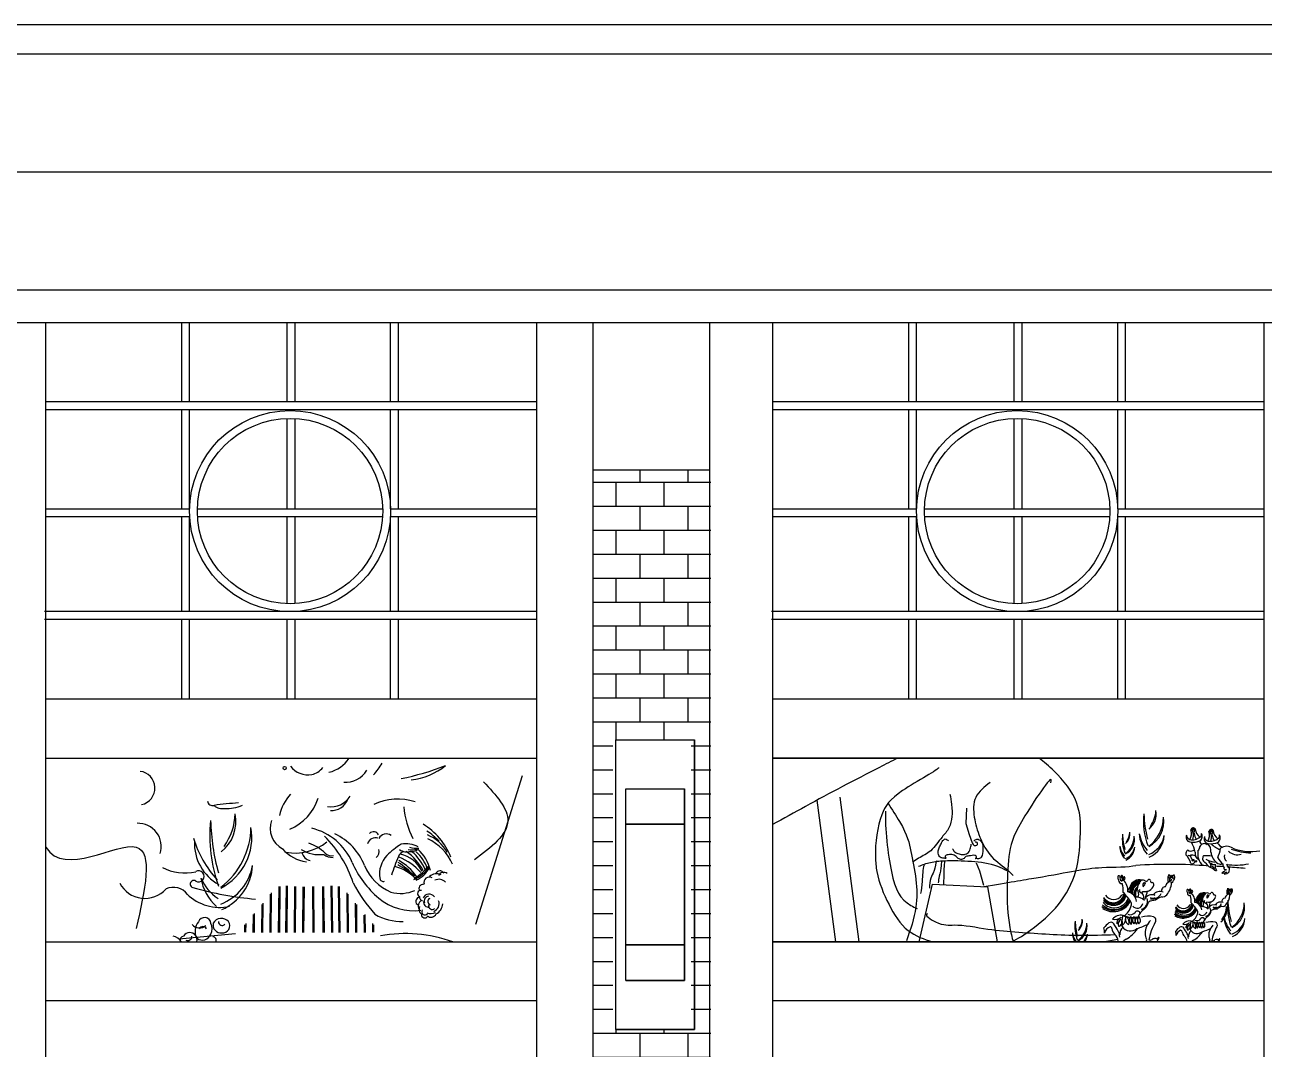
# Model space of a CAD drawing. Extents: x 3796 to 53512, y 4092 to 20812.
# Drawn here: x 16507 to 22814, y 14000 to 19214 of the extents above; entities that cross this region are included whole.
import ezdxf

# ---------------------------------------------------------------- set-up
doc = ezdxf.new("R2010")
doc.units = 0
doc.layers.get('0').update_dxf_attribs({"linetype": 'CONTINUOUS'})
for name, color, linetype in [('C1', 6, 'CONTINUOUS'), ('LAYER1', 3, 'CONTINUOUS'), ('S1', 140, 'CONTINUOUS'), ('S2', 3, 'CONTINUOUS'), ('WALL', 7, 'CONTINUOUS')]:
    doc.layers.add(name, color=color, linetype=linetype)

msp = doc.modelspace()

# ---------------------------------------------------------------- hatches: boundary and pattern name
h = msp.add_hatch()
h.set_pattern_fill('AR-B816', color=256, scale=0.6, style=0)
h.set_pattern_definition([(0, (24027.87, 5912.28), (0, 121.92), []), (90, (24027.87, 5912.28), (-121.92, 121.92), [121.92, -121.92])])
h.paths.add_polyline_path([(19998.6, 16946), (19398.6, 16946), (19398.6, 9861.9), (19998.6, 9861.9)])
h.paths.add_polyline_path([(19898.6, 15574.8), (19898.6, 14100.2), (19498.6, 14100.2), (19498.6, 15574.8)], flags=16)
h.paths.add_polyline_path([(19848.6, 15324.8), (19848.6, 14350.2), (19548.6, 14350.2), (19548.6, 15324.8)], flags=0)
h.paths.add_polyline_path([(19848.6, 15144.8), (19848.6, 15324.8), (19548.6, 15324.8), (19548.6, 15144.8)], flags=0)
h.paths.add_polyline_path([(19548.6, 14530.2), (19848.6, 14530.2), (19848.6, 15144.8), (19548.6, 15144.8)], flags=0)
h.paths.add_polyline_path([(19848.6, 14350.2), (19848.6, 14530.2), (19548.6, 14530.2), (19548.6, 14350.2)], flags=0)

# ---------------------------------------------------------------- linework, layer by layer
msp.add_line((19992.3, 16946), (19398.6, 16946))
at = {"layer": 'C1', "color": 0}
for p, q in [((20633.4, 14545.7), (20538.9, 15267.7)), ((20753.5, 14545.7), (20656.9, 15283.1)), ((21299.1, 15226.1), (21296.1, 15148)), ((21296.1, 15148), (21312.2, 15091.8)), ((21312.2, 15091.8), (21328.2, 15050.7)), ((21328.2, 15050.7), (21333.3, 15041.5)), ((21333.3, 15041.5), (21338.7, 15036.8)), ((21338.7, 15036.8), (21346.6, 15036.8)), ((21349, 14949.1), (21364.5, 14907)), ((21364.5, 14907), (21385.5, 14835.4)), ((21057.3, 14545.7), (21125.2, 14838.9)), ((21125.2, 14838.9), (21406.2, 14825.8)), ((21406.2, 14825.8), (21455.7, 14545.7))]:
    msp.add_line(p, q, dxfattribs=at)
for centre, radius, start, end in [((21346.6, 15045.4), 8.61, 270, 113.63059), ((22324.9, 12488.3), 2452.3, 85.21203, 93.8514), ((22379, 11142.3), 3792.8, 86.54763, 87.19851), ((22379, 11142.3), 3792.8, 84.88532, 86.18451), ((18347.9, 4973.4), 9643.9, 94.57316, 96.28689), ((18444.3, 13884.5), 703.6, 69.9983, 100.48281), ((21036.1, 20167.6), 5702.9, 279.66276, 280.43445)]:
    msp.add_arc(centre, radius, start, end, dxfattribs=at)
for points, knots in [([(20949.2, 15481), (20917.8, 15465.8), (20761, 15384.6), (20547.5, 15275.2), (20368.7, 15172.7), (20311.8, 15144.1)], [2512.307209, 2512.307209, 2512.307209, 2512.307209, 2588.682626, 2898.53309, 3038.014181, 3038.014181, 3038.014181, 3038.014181]), ([(21528.2, 14545.7), (21562.6, 14562.3), (21648.1, 14620.1), (21776.1, 14727.7), (21861.3, 14889.6), (21880, 15067.6), (21884.4, 15259.4), (21771.4, 15394.8), (21693.8, 15461.5), (21667.2, 15481)], [1127.592375, 1127.592375, 1127.592375, 1127.592375, 1211.432196, 1350.612165, 1491.283229, 1596.307054, 1743.540752, 1891.607404, 1963.379247, 1963.379247, 1963.379247, 1963.379247]), ([(21155.8, 15432.9), (21163, 15425.2), (20932.2, 15306.4), (20854.4, 15193.4), (20829.2, 15024.2), (20844.1, 14868.8), (20898.1, 14739.1), (20985.5, 14595.4), (21082.9, 14558.8), (21128.3, 14545.7)], [21.730465, 21.730465, 21.730465, 21.730465, 147.3147, 265.830981, 424.859397, 479.113859, 609.25972, 729.755107, 830.60409, 830.60409, 830.60409, 830.60409]), ([(21727.7, 15354.6), (21748.6, 15422.3), (21560.8, 15142.3), (21512.6, 15023.4), (21503.8, 14810.7), (21507.4, 14660.9), (21530.4, 14570), (21537.1, 14545.7)], [0, 0, 0, 0, 432.766175, 845.388153, 1204.043919, 1624.11771, 1777.412608, 1777.412608, 1777.412608, 1777.412608]), ([(21214.3, 15296.9), (21218.2, 15282.1), (21226.2, 15225.1), (21227.3, 15188.5), (21214.5, 15122.5), (21165.8, 15072.9), (21126.5, 15007.9), (21065, 14978.5), (21034.5, 14958.9), (21024.4, 14952.3)], [28.451765, 28.451765, 28.451765, 28.451765, 52.925394, 99.271503, 142.859878, 184.990432, 250.804133, 303.820063, 330.328045, 330.328045, 330.328045, 330.328045]), ([(20886.4, 15211.6), (20883.7, 15126.4), (20913, 14855.5), (20964.8, 14754.4), (21036.7, 14720.7), (21047.5, 14715.6)], [148.486163, 148.486163, 148.486163, 148.486163, 391.897811, 644.865002, 689.456883, 689.456883, 689.456883, 689.456883]), ([(20899.9, 15251.2), (20918.9, 15223), (20997.5, 15099.3), (21012.7, 15022.5), (21046.1, 14863), (21049, 14709.5), (21013.2, 14607.9), (20993.1, 14551)], [116.252863, 116.252863, 116.252863, 116.252863, 200.459365, 407.394207, 591.360831, 770.098169, 997.20036, 997.20036, 997.20036, 997.20036]), ([(21146.7, 14958.8), (21142.7, 14948.2), (21134.3, 14896.6), (21112.5, 14871.4), (21111, 14837.5), (21110.1, 14818.6)], [14.618399, 14.618399, 14.618399, 14.618399, 40.508186, 70.76424, 108.990734, 108.990734, 108.990734, 108.990734]), ([(21172.7, 14959.7), (21170.6, 14949.5), (21169.6, 14903.3), (21158.5, 14880.9), (21155.9, 14854.4), (21155.1, 14846.6)], [17.420632, 17.420632, 17.420632, 17.420632, 36.590324, 76.350256, 92.85918, 92.85918, 92.85918, 92.85918]), ([(21188.7, 14958.7), (21183, 14938.8), (21184.6, 14880.8), (21181.6, 14852.6), (21181.7, 14839.2), (21181.8, 14835.4)], [24.821912, 24.821912, 24.821912, 24.821912, 69.533828, 90.035898, 98.226469, 98.226469, 98.226469, 98.226469]), ([(21083.1, 14937.2), (21075.3, 14917.1), (21075.3, 14846.8), (21068.5, 14810.2), (21065.1, 14791.9)], [28.025462, 28.025462, 28.025462, 28.025462, 74.804165, 121.284774, 121.284774, 121.284774, 121.284774]), ([(21386.8, 14827.4), (21511.2, 14849.1), (21812.9, 14896.6), (21928.4, 14930.1), (22126, 14926.1), (22160.1, 14935.1)], [80.83277, 80.83277, 80.83277, 80.83277, 168.281191, 415.203748, 571.496382, 571.496382, 571.496382, 571.496382]), ([(21099.7, 14689.5), (21081.2, 14682.8), (21169.6, 14624.5), (21251.3, 14639.9), (21405.6, 14608), (21615, 14591.4), (21832.6, 14576.6), (21995.7, 14581.2), (22054.2, 14583.3)], [0, 0, 0, 0, 75.180987, 196.507704, 417.522603, 617.981166, 1017.410255, 1240.909246, 1240.909246, 1240.909246, 1240.909246])]:
    msp.add_open_spline(points, degree=3, knots=knots, dxfattribs=at)
for points, start_tangent in [([(21419.4, 15356.5), (21346.2, 15281.4), (21338.5, 15181.4), (21367.4, 15079.4), (21427.1, 14979.3), (21513.8, 14906.1), (21536.9, 14883)], (-0.384985, 0.922923)), ([(21336, 15058.4), (21352.4, 15068.4), (21372.5, 15059), (21382.6, 15018.2), (21373.8, 14976.7), (21359.3, 14969.2), (21342.3, 14971.1), (21347.3, 14971.7), (21349.9, 14974.8), (21348, 14983), (21319.7, 14983.6), (21301.4, 14982.4), (21291.4, 14977.3), (21286.3, 14971.1), (21278.8, 14966.7), (21261.2, 14968.6), (21246.1, 14980.5), (21236, 14987.4), (21212.1, 14989.9), (21191.4, 14983.6), (21190.1, 14979.2), (21195.1, 14974.2), (21192.6, 14971.1), (21187, 14971.7), (21169.4, 14974.2), (21161.2, 14980.5), (21156.2, 14990.5), (21155.5, 15003.1), (21155.5, 15009.4), (21162.4, 15029.5), (21171.9, 15050.8), (21179.4, 15061.5), (21190.7, 15069.7), (21201.4, 15065.9), (21207.1, 15059.6)], (0.977093, 0.212811)), ([(21228.5, 15019.4), (21237.3, 15005), (21255.5, 14996.2), (21276.9, 14989.9), (21292.6, 14992.4), (21312.8, 15006.2), (21318.4, 15019.4), (21322.8, 15042.7)], (-0.975842, 0.218477)), ([(21055.3, 14930.9), (21115.7, 14950.5), (21184.6, 14958.9), (21323.7, 14956.1), (21457.2, 14930.9), (21505, 14908.4)], (-0.719323, -0.694676))]:
    msp.add_spline(points, degree=3, dxfattribs=dict(at, start_tangent=start_tangent))
at = {"layer": 'LAYER1'}
for p, q in [((48780.6, 19213.5), (7214.6, 19213.5)), ((48780.6, 17863.5), (7214.6, 17863.5)), ((16613.2, 9861.9), (16613.2, 17696)), ((19113.2, 9861.9), (19113.2, 17696)), ((20313.2, 9861.9), (20313.2, 17696)), ((22813.2, 9861.9), (22813.2, 17696)), ((19113.2, 15781), (16611.8, 15781)), ((22813.2, 15781), (20313.2, 15781)), ((19113.2, 14245.7), (16611.8, 14245.7)), ((22813.2, 14245.7), (20313.2, 14245.7))]:
    msp.add_line(p, q, dxfattribs=at)
at = {"layer": 'LAYER1', "color": 4}
for p, q in [((48780.6, 19063.5), (7214.6, 19063.5)), ((48780.6, 18463.5), (7214.6, 18463.5)), ((48780.6, 17696), (7214.6, 17696)), ((17305.1, 17296.1), (17305.1, 17696)), ((17345.1, 17296.1), (17345.1, 17696)), ((17840.2, 17696), (17840.2, 17296.1)), ((17880.2, 17696), (17880.2, 17296.1)), ((18368.3, 17296.1), (18368.3, 17692.9)), ((18408.3, 17296.1), (18408.3, 17692.9)), ((19398.6, 9861.9), (19398.6, 17696)), ((19992.3, 9861.9), (19992.3, 17696)), ((21005.1, 17296.1), (21005.1, 17696)), ((21045.1, 17296.1), (21045.1, 17696)), ((21540.2, 17696), (21540.2, 17296.1)), ((21580.2, 17696), (21580.2, 17296.1)), ((22068.3, 17296.1), (22068.3, 17692.9)), ((22108.3, 17296.1), (22108.3, 17692.9)), ((16613.2, 17296.1), (19113.2, 17296.1)), ((20313.2, 17296.1), (22813.2, 17296.1)), ((16613.2, 17256.1), (19113.2, 17256.1)), ((17305.1, 16750.3), (17305.1, 17256.1)), ((17345.1, 16750.3), (17345.1, 17256.1)), ((18368.3, 16750.3), (18368.3, 17256.1)), ((18408.3, 16750.3), (18408.3, 17256.1)), ((20313.2, 17256.1), (22813.2, 17256.1)), ((21005.1, 16750.3), (21005.1, 17256.1)), ((21045.1, 16750.3), (21045.1, 17256.1)), ((22068.3, 16750.3), (22068.3, 17256.1)), ((22108.3, 16750.3), (22108.3, 17256.1)), ((17840.2, 17210), (17840.2, 16750.3)), ((17880.2, 17209.7), (17880.2, 16750.3)), ((21540.2, 17210), (21540.2, 16750.3)), ((21580.2, 17209.7), (21580.2, 16750.3)), ((16613.2, 16750.3), (17345.2, 16750.3)), ((17385.2, 16750.3), (18328.4, 16750.3)), ((18368.4, 16750.3), (19113.2, 16750.3)), ((20313.2, 16750.3), (21045.2, 16750.3)), ((21085.2, 16750.3), (22028.4, 16750.3)), ((22068.4, 16750.3), (22813.2, 16750.3)), ((16613.2, 16710.3), (17345.8, 16710.3)), ((17305.1, 16227), (17305.1, 16710.3)), ((17345.1, 16227), (17345.1, 16710.3)), ((17385.9, 16710.3), (18327.7, 16710.3)), ((17840.2, 16710.3), (17840.2, 16267)), ((17880.2, 16710.3), (17880.2, 16267.3)), ((18367.7, 16710.3), (19113.2, 16710.3)), ((18368.3, 16227), (18368.3, 16710.3)), ((18408.3, 16227), (18408.3, 16710.3)), ((20313.2, 16710.3), (21045.8, 16710.3)), ((21005.1, 16227), (21005.1, 16710.3)), ((21045.1, 16227), (21045.1, 16710.3)), ((21085.9, 16710.3), (22027.7, 16710.3)), ((21540.2, 16710.3), (21540.2, 16267)), ((21580.2, 16710.3), (21580.2, 16267.3)), ((22067.7, 16710.3), (22813.2, 16710.3)), ((22068.3, 16227), (22068.3, 16710.3)), ((22108.3, 16227), (22108.3, 16710.3)), ((19113.2, 16227), (16607.3, 16227)), ((22813.2, 16227), (20307.3, 16227)), ((19113.2, 16187), (16607.3, 16187)), ((17305.1, 15781), (17305.1, 16187)), ((17345.1, 15781), (17345.1, 16187)), ((17840.2, 16187), (17840.2, 15781)), ((17880.2, 16187), (17880.2, 15781)), ((18368.3, 15781), (18368.3, 16187)), ((18408.3, 15781), (18408.3, 16187)), ((22813.2, 16187), (20307.3, 16187)), ((21005.1, 15781), (21005.1, 16187)), ((21045.1, 15781), (21045.1, 16187)), ((21540.2, 16187), (21540.2, 15781)), ((21580.2, 16187), (21580.2, 15781)), ((22068.3, 15781), (22068.3, 16187)), ((22108.3, 15781), (22108.3, 16187)), ((19514.6, 14100.2), (19514.6, 15574.8)), ((19514.6, 15574.8), (19914.6, 15574.8)), ((19914.6, 14100.2), (19914.6, 15574.8)), ((16612.7, 15481), (19111.8, 15481)), ((16613.2, 15481), (19113.2, 15481)), ((20311.8, 15481), (22811.8, 15481)), ((22813.2, 15481), (20311.8, 15481)), ((19564.6, 14350.2), (19564.6, 15324.8)), ((19564.6, 15324.8), (19864.6, 15324.8)), ((19864.6, 14350.2), (19864.6, 15324.8)), ((19564.6, 15144.8), (19864.6, 15144.8)), ((16612.7, 14545.7), (19111.8, 14545.7)), ((16613.2, 14545.7), (19113.2, 14545.7)), ((19564.6, 14530.2), (19864.6, 14530.2)), ((20311.8, 14545.7), (22811.8, 14545.7)), ((22813.2, 14545.7), (20311.8, 14545.7)), ((19564.6, 14350.2), (19864.6, 14350.2)), ((19514.6, 14100.2), (19914.6, 14100.2))]:
    msp.add_line(p, q, dxfattribs=at)
for points in [[(19514.6, 15574.8), (19914.6, 15574.8), (19914.6, 14100.2), (19514.6, 14100.2)], [(19564.6, 15324.8), (19864.6, 15324.8), (19864.6, 14350.2), (19564.6, 14350.2)], [(19564.6, 15324.8), (19864.6, 15324.8), (19864.6, 15144.8), (19564.6, 15144.8)], [(19564.6, 15144.8), (19864.6, 15144.8), (19864.6, 14530.2), (19564.6, 14530.2)], [(19564.6, 14530.2), (19864.6, 14530.2), (19864.6, 14350.2), (19564.6, 14350.2)]]:
    msp.add_lwpolyline(points, close=True, dxfattribs=at)
for centre, radius in [((17856.8, 16738.5), 511.7), ((21556.8, 16738.5), 511.7), ((17856.8, 16738.5), 471.7), ((21556.8, 16738.5), 471.7)]:
    msp.add_circle(centre, radius, dxfattribs=at)
at = {"layer": 'S1', "color": 0}
for centre, radius in [((17829.1, 15430.7), 8.36), ((22447.2, 15118), 1.8), ((22457, 15120), 1.8), ((22539, 15110.2), 1.8), ((22548.8, 15112.3), 1.8)]:
    msp.add_circle(centre, radius, dxfattribs=at)
for centre, radius, start, end in [((18021.5, 15565.6), 159.7, 281.98518, 328.00654), ((18074.3, 15592.7), 285.3, 316.57406, 331.30819), ((17947.3, 15506.8), 110.7, 216.79126, 280.251), ((17951.6, 15482.9), 86.4, 280.251, 325.49909), ((18138.9, 15485.7), 127.1, 266.04067, 328.55187), ((18147.3, 16730.4), 1381, 281.45275, 291.24132), ((18439.4, 15701.5), 331.8, 275.90435, 308.86868), ((18017.8, 15147.2), 218.7, 136.57406, 168.72414), ((17760.2, 15350.9), 249.6, 292.40112, 342.98559), ((18064.4, 15349.9), 116.3, 261.58964, 327.62214), ((18068.8, 15301.7), 86.9, 265.35823, 339.5405), ((18405.7, 14982.3), 290.2, 72.53014, 115.15307), ((17462.8, 15265.4), 26.1, 186.02882, 287.59419), ((17510.6, 15281), 56.9, 225.48947, 282.6547), ((18840.1, 15261.3), 405, 183.90973, 207.90203), ((17873.9, 15124.4), 118.5, 160.53785, 242.15908), ((17896.3, 14831.9), 300.8, 23.24817, 76.20287), ((17598.8, 14653.2), 611, 18.40067, 44.87343), ((17949.5, 14817), 310, 22.38634, 64.05132), ((22439.8, 15077.9), 23.7, 150.52438, 259.99577), ((22441, 15088), 21.9, 175.88901, 271.67094), ((22384.1, 15096.8), 60.2, 329.82864, 18.62545), ((22452.6, 15115.1), 11.5, 28.34027, 175.28239), ((22447.4, 15147.8), 32.4, 258.9123, 299.20643), ((22449.2, 15125.1), 59.5, 262.78024, 317.06326), ((22449.8, 15131.6), 11.1, 239.77876, 323.5798), ((22390.8, 15087.3), 63.3, 347.91784, 26.00026), ((22482.7, 15102.9), 26.1, 149.72787, 191.83398), ((22576.8, 15122.6), 122.2, 191.83398, 206.24847), ((22524.5, 15127), 62.1, 185.96277, 231.96022), ((22466.7, 15083.7), 31.9, 314.79043, 26.77152), ((22480, 15093.9), 15.8, 323.72751, 15.27139), ((22531.4, 15069.9), 23.7, 150.52438, 259.99577), ((22532.6, 15080), 21.9, 175.88901, 271.67094), ((22475.7, 15088.8), 60.2, 329.82864, 18.62545), ((22544.2, 15107.1), 11.5, 28.34027, 175.28239), ((22539, 15139.8), 32.4, 258.9123, 299.20643), ((22540.7, 15117.1), 59.5, 262.78024, 317.06326), ((22541.4, 15123.6), 11.1, 239.77876, 323.5798), ((22482.4, 15079.3), 63.3, 347.91784, 26.00026), ((22574.3, 15094.9), 26.1, 149.72787, 191.83398), ((22668.4, 15114.6), 122.2, 191.83398, 206.24847), ((22616, 15119), 62.1, 185.96277, 231.96022), ((22558.3, 15075.7), 31.9, 314.79043, 26.77152), ((22571.5, 15085.9), 15.8, 323.72751, 15.27139), ((17971, 15153), 202.6, 221.19897, 261.17163), ((17881, 15259.5), 261.5, 260.08811, 308.45037), ((18004.1, 15159.1), 169.3, 237.65528, 278.06207), ((17893.9, 14860.6), 196, 44.01112, 72.69714), ((18630.4, 14710.2), 393.1, 121.99998, 135.59505), ((18448.9, 15063.8), 59.6, 233.55948, 290.19883), ((18444.2, 14906.3), 139, 62.32282, 99.15302), ((18470.7, 15082.4), 76.9, 264.63152, 296.91277), ((18448, 14837.5), 257.5, 23.69175, 64.89747), ((22425.1, 15006.7), 5.99, 59.59125, 187.74206), ((22432.3, 15013.3), 4.39, 197.87243, 260.97491), ((22438.1, 15049.4), 41, 260.97491, 299.98986), ((22451.8, 15145.8), 92.6, 259.99577, 293.84653), ((22286.9, 14962.9), 180.7, 12.81348, 29.83249), ((22443.6, 15076), 9.34, 307.09396, 347.91784), ((22448.9, 15036.8), 38.5, 316.80768, 351.14566), ((22501.6, 15057.4), 15.2, 174.97603, 254.0885), ((22507.9, 15024.2), 22, 43.37764, 162.47634), ((22489.7, 15006.1), 53.8, 353.60161, 48.75505), ((22543.3, 15137.8), 92.6, 259.99577, 293.84653), ((22535.1, 15068), 9.34, 307.09396, 347.91784), ((22642.8, 15145.1), 140.4, 225.43334, 247.8163), ((22617.7, 15075.3), 49.4, 210.73095, 253.00381), ((22429.1, 15043.9), 163.9, 334.67508, 352.51836), ((22623.2, 14978.6), 54.1, 54.29955, 125.70045), ((22747.9, 15284.3), 284.7, 248.93788, 269.75142), ((22745.9, 15257.5), 252, 248.82049, 280.3653), ((17973.1, 15016.7), 58.9, 196.09573, 256.06548), ((18071, 15043.2), 67.4, 230.13919, 273.62268), ((18066.8, 15032.1), 47.7, 227.93191, 283.69642), ((18620.9, 15143.1), 487.8, 203.24817, 230.12747), ((18443.2, 14893.5), 131.1, 135.59505, 190.16223), ((20089.9, 14291), 1817.6, 157.72574, 160.88163), ((18455.2, 14960.6), 51.1, 116.15808, 157.72574), ((22427.7, 14995.5), 13.4, 129.24087, 206.78615), ((22352.5, 14925.8), 89.7, 12.47557, 45.23832), ((22433.9, 15001.8), 17, 240.81964, 313.41783), ((22446.5, 14948.4), 38.8, 64.76471, 100.99775), ((22460.6, 14984.5), 21.5, 177.27569, 225.76181), ((22455.5, 14966.6), 10.2, 165.83734, 241.19674), ((22454.3, 14978), 12.5, 225.76181, 287.26972), ((22450.6, 14968.8), 7.92, 284.35456, 340.14211), ((22461.4, 14972.1), 14.1, 230.99083, 293.31619), ((22471.1, 14933.5), 20.3, 97.21977, 137.6877), ((22492.9, 14994.3), 31.1, 163.82359, 247.498), ((22468.2, 14956.5), 2.87, 277.21977, 113.31619), ((22557.3, 14994.5), 81.9, 168.78988, 227.4346), ((22512.3, 14967.1), 12.3, 145.91137, 230.95734), ((22506.5, 14977.8), 5.41, 97.52562, 234.37793), ((22406.2, 14836.3), 156.1, 35.55036, 50.95734), ((22524.5, 14841.8), 142.6, 80.79079, 97.52562), ((22596, 15138.7), 189.6, 245.51783, 262.09132), ((22544.2, 14958.6), 12.8, 173.90336, 289.83142), ((22621, 15010.2), 78.4, 187.39559, 237.39384), ((22689.9, 15039.1), 130.2, 210.12088, 229.04834), ((22638.4, 14980.8), 28.4, 162.98734, 236.57938), ((22678.2, 15057.3), 68, 227.63382, 286.39918), ((18460.1, 15022.9), 240.6, 201.41383, 248.05242), ((22329.8, 14876.4), 9.63, 298.58907, 113.18347), ((22339, 14877.3), 10.2, 123.70611, 239.76838), ((22336.8, 14876.7), 12.2, 314.5102, 52.03657), ((22347.6, 14876.5), 12.1, 307.34159, 64.38078), ((22446.9, 14955.5), 12.4, 236.5498, 317.6877), ((22535.4, 14935.2), 8.36, 255.24215, 51.58717), ((22515.7, 14865), 64.5, 44.99689, 74.22522), ((22541.1, 14949.7), 8.01, 266.06469, 337.1051), ((22552.8, 14981.4), 41.5, 252.91225, 287.08775), ((22537.8, 14906.7), 26.3, 15.36506, 79.97046), ((22569.3, 14957), 47.1, 260.30173, 272.9712), ((22605.7, 14933.8), 41.4, 168.93957, 214.96942), ((22592.5, 14978.5), 37, 248.21817, 283.77142), ((22636.8, 14856.7), 55.2, 114.61384, 134.72906), ((22584.3, 15104.3), 208.7, 273.75095, 278.46927), ((22655.6, 14952.5), 54, 192.24474, 213.03096), ((22619.7, 14925.8), 12.6, 169.95672, 282.03603), ((22605.3, 14933.7), 43.6, 277.14191, 311.02477), ((22620.7, 14890), 9.94, 76.74774, 176.94344), ((22624.7, 14912.3), 12.1, 161.63199, 206.00293), ((22670.3, 15233), 296.4, 260.57917, 282.47319), ((22616.7, 14933.1), 10.6, 340.21933, 49.29288), ((22642.6, 14938.6), 16.4, 206.3745, 247.91829), ((24584.9, 14701.2), 1961.2, 173.49291, 174.15585), ((18785.5, 15147.8), 677.8, 206.43551, 222.85835), ((22108.4, 14877.2), 40, 177.90759, 205.50469), ((22074.3, 14875.7), 6.53, 12.32189, 152.82833), ((22090, 14860.5), 17.7, 181.47821, 273.77747), ((22099.2, 14871.8), 19.3, 164.04754, 232.85284), ((22089.8, 14879.6), 3.96, 25.41089, 193.86473), ((22069.5, 14863.1), 22.6, 349.70612, 43.43578), ((22089.2, 14858.6), 2.68, 232.85284, 11.11265), ((21959.6, 14803.2), 137.4, 357.76475, 16.75438), ((22049.9, 14860.2), 48.4, 3.73675, 25.94133), ((22095.5, 14862.8), 2.69, 217.99149, 9.89585), ((22044.4, 14806.8), 75.6, 355.11321, 45.6434), ((22101.6, 14873.6), 3.5, 13.5402, 183.93673), ((22101.3, 14866.1), 3.56, 209.23592, 308.16397), ((22098.4, 14869.7), 8.14, 308.16397, 35.56171), ((22199.1, 14818.8), 31.2, 125.54994, 209.52865), ((22197.1, 14844), 16.5, 48.9074, 167.93213), ((22207.2, 14848.7), 46.9, 257.25874, 342.66065), ((22213.8, 14863.1), 8.85, 228.9074, 344.07371), ((22228, 14855), 8.01, 18.17523, 134.85623), ((22243.4, 14855.9), 8.02, 168.95776, 274.35972), ((22244.6, 14840.6), 7.32, 20.21586, 94.35972), ((22240.6, 14838.2), 11.9, 342.66065, 24.49816), ((22311.4, 14806.8), 19.7, 90.64221, 194.35649), ((22354.6, 14811.5), 47.2, 121.3852, 162.56816), ((22239, 14851.9), 103.5, 319.57997, 356.7822), ((22375.5, 14864.9), 52.3, 159.49163, 198.79665), ((22319.4, 14861.9), 14.9, 307.83759, 21.62631), ((22349.5, 14855.3), 11.7, 115.83909, 238.28435), ((22351.7, 14878.8), 9.72, 138.61702, 244.78171), ((22312.4, 14883.2), 47.6, 308.88102, 348.56004), ((22355.5, 14876.8), 7.77, 106.86402, 249.04153), ((18486.3, 14982.1), 278, 230.12747, 277.57281), ((18419.6, 14966.2), 173.6, 253.47711, 294.49553), ((21844.9, 14558.3), 347.7, 32.11741, 43.5632), ((22108.6, 14745.7), 55.8, 6.59293, 78.39051), ((22161.1, 14707.1), 66.4, 48.77899, 93.20104), ((22148.2, 14790), 27.3, 320.60847, 29.52865), ((22187.6, 14805.5), 9.63, 133.52145, 344.59579), ((22178.7, 14774.2), 22.8, 342.54829, 65.2096), ((22243.3, 14741.8), 43.8, 68.00781, 151.37595), ((22088, 14826.5), 133.7, 333.77558, 351.21933), ((22283.2, 14761.5), 40.7, 66.03089, 145.08799), ((22335.5, 14667.3), 117.1, 112.06436, 129.36206), ((22298.4, 14798.5), 23.7, 253.25393, 324.65568), ((22424.6, 14807.5), 5.23, 12.32189, 152.82833), ((22452, 14808.7), 32, 177.90759, 205.50469), ((22437.2, 14795.3), 14.1, 181.47821, 273.77747), ((22444.6, 14804.3), 15.4, 164.04754, 232.85284), ((22437.1, 14810.6), 3.17, 25.41089, 193.86473), ((22420.8, 14797.4), 18.1, 349.70612, 43.43578), ((22436.6, 14793.8), 2.14, 232.85284, 11.11265), ((22332.9, 14749.5), 109.9, 357.76475, 16.75438), ((22405.1, 14795), 38.7, 3.73675, 25.94133), ((22441.6, 14797.2), 2.15, 217.99149, 9.89585), ((22400.8, 14752.3), 60.5, 355.11321, 45.6434), ((22446.5, 14805.8), 2.8, 13.5402, 183.93673), ((22446.2, 14799.8), 2.85, 209.23592, 308.16397), ((22444, 14802.7), 6.51, 308.16397, 35.56171), ((22524.5, 14762), 25, 125.54994, 209.52865), ((22522.9, 14782.1), 13.2, 48.9074, 167.93213), ((22531, 14785.9), 37.5, 257.25874, 342.66065), ((22536.3, 14797.4), 7.08, 228.9074, 344.07371), ((22547.6, 14790.9), 6.41, 18.17523, 134.85623), ((22560, 14791.7), 6.42, 168.95776, 274.35972), ((22560.9, 14779.4), 5.86, 20.21586, 94.35972), ((22557.7, 14777.5), 9.52, 342.66065, 24.49816), ((22614.4, 14752.4), 15.7, 90.64221, 194.35649), ((22648.9, 14756.1), 37.8, 121.3852, 162.56816), ((22556.4, 14788.4), 82.8, 319.57997, 356.7822), ((22665.6, 14798.8), 41.8, 159.49163, 198.79665), ((22629.1, 14808), 7.71, 298.58907, 113.18347), ((22620.8, 14796.4), 12, 307.83759, 21.62631), ((22636.4, 14808.7), 8.17, 123.70611, 239.76838), ((22644.8, 14791.2), 9.35, 115.83909, 238.28435), ((22646.6, 14810), 7.77, 138.61702, 244.78171), ((22615.2, 14813.4), 38.1, 308.88102, 348.56004), ((22634.7, 14808.2), 9.78, 314.5102, 52.03657), ((22649.7, 14808.3), 6.22, 106.86402, 249.04153), ((22643.3, 14808.1), 9.65, 307.34159, 64.38078), ((22048.1, 14752.1), 91.7, 308.35978, 354.37663), ((22132.6, 14716.1), 31.7, 247.71399, 323.821), ((22168.8, 14689.6), 13.2, 5.36071, 143.821), ((22260.7, 14634.8), 96.6, 127.70901, 155.24027), ((22163.9, 14760), 61.6, 307.70901, 349.5885), ((22261.3, 14677.9), 79.9, 90.00575, 117.44343), ((22241.2, 14553.5), 278.2, 32.11741, 43.5632), ((22403.7, 14708.6), 73.4, 308.35978, 354.37663), ((22452.1, 14703.5), 44.6, 6.59293, 78.39051), ((22494.1, 14672.6), 53.1, 48.77899, 93.20104), ((22483.8, 14738.9), 21.8, 320.60847, 29.52865), ((22515.3, 14751.3), 7.7, 133.52145, 344.59579), ((22508.2, 14726.3), 18.3, 342.54829, 65.2096), ((22496.4, 14714.9), 49.3, 307.70901, 349.5885), ((22559.8, 14700.3), 35, 68.00781, 151.37595), ((22435.6, 14768.1), 107, 333.77558, 351.21933), ((22574.3, 14649.3), 63.9, 90.00575, 117.44343), ((22591.8, 14716.1), 32.6, 66.03089, 145.08799), ((22633.7, 14640.8), 93.7, 112.06436, 129.36206), ((22604, 14745.7), 19, 253.25393, 324.65568), ((18421.7, 14908.1), 258.2, 238.99863, 272.43251), ((22110, 14526.8), 144.1, 126.65758, 140.85403), ((22034.3, 14628.5), 17.2, 33.62795, 126.65758), ((21653.9, 14375.5), 474.1, 28.34432, 33.62795), ((22134.1, 14643.5), 46.8, 158.62633, 204.4627), ((22134.1, 14643.5), 46.8, 128.35978, 131.64661), ((22045.3, 14994.1), 399.5, 287.66419, 296.63307), ((22223.5, 14576.8), 100.1, 74.59947, 109.48774), ((22295.5, 14591.2), 87.2, 133.82708, 181.56617), ((22490.9, 14512.2), 266.9, 150.02475, 170.63546), ((22245.3, 14656.1), 17.9, 323.61888, 74.59947), ((22472.5, 14621.7), 37.4, 158.62633, 204.4627), ((22472.5, 14621.7), 37.4, 128.35978, 131.64661), ((22471.3, 14679.8), 25.4, 247.71399, 323.821), ((22500.3, 14658.6), 10.5, 5.36071, 143.821), ((22573.8, 14614.8), 77.3, 127.70901, 155.24027), ((22544, 14568.4), 80.1, 74.59947, 109.48774), ((22561.5, 14631.8), 14.3, 323.61888, 74.59947), ((21897.5, 14592), 104, 358.84754, 14.32791), ((22045.5, 14581.3), 44.8, 111.07055, 168.90577), ((22028.8, 14612.9), 10.2, 2.93035, 87.12038), ((22088.7, 14619.6), 50, 187.04152, 226.47165), ((22024.9, 14548.9), 45.2, 1.79075, 49.89103), ((22016.1, 14570.9), 62.6, 359.75205, 28.34432), ((22127.6, 14583.6), 49.1, 130.49569, 182.6969), ((22133.8, 14652.2), 50.7, 213.57483, 310.17915), ((22028.9, 14706.7), 168.6, 299.47765, 325.98029), ((22286, 14590.9), 77.8, 181.56617, 203.51281), ((22453.2, 14528.3), 115.2, 126.65758, 140.85403), ((22283.2, 14580.5), 83.2, 358.84754, 14.32791), ((22401.6, 14571.9), 35.8, 111.07055, 168.90577), ((22392.7, 14609.7), 13.8, 33.62795, 126.65758), ((22388.3, 14597.2), 8.13, 2.93035, 87.12038), ((22424.1, 14599.1), 27.7, 182.93035, 235.61057), ((22088.3, 14407.3), 379.3, 28.34432, 33.62795), ((22385.1, 14546), 36.2, 1.79075, 49.89103), ((22378.1, 14563.6), 50.1, 359.75205, 28.34432), ((22467.3, 14573.8), 39.2, 130.49569, 182.6969), ((22472.2, 14628.7), 40.6, 213.57483, 310.17915), ((22388.3, 14672.3), 134.9, 299.47765, 325.98029), ((22401.5, 14902.2), 319.6, 287.66419, 296.63307), ((22601.6, 14579.9), 69.8, 133.82708, 181.56617), ((22594.1, 14579.7), 62.2, 181.56617, 203.51281), ((22758, 14516.7), 213.5, 150.02475, 170.63546), ((22154.3, 14484.9), 86.2, 119.47765, 135.1344), ((22220.7, 14543), 9.69, 120.51548, 163.91998), ((22200.7, 14553.8), 15.3, 350.7497, 23.51281), ((22232.3, 14579.3), 24.1, 258.82326, 309.61753), ((22260.6, 14527.6), 35.6, 84.37724, 111.4005), ((22265.9, 14574), 11.2, 260.71467, 333.20281), ((22268.8, 14550.1), 2.98, 200.3579, 78.96415), ((22271, 14554.5), 2.18, 224.20709, 116.21128), ((22271.6, 14561.1), 4.82, 250.80003, 26.77784), ((22276.1, 14566.1), 2.89, 265.19852, 94.80148), ((22430.6, 14547.4), 9.36, 181.79075, 190.75666), ((22488.6, 14494.8), 69, 119.47765, 132.46657), ((22525.8, 14550), 12.2, 350.7497, 23.51281), ((22551, 14570.3), 19.3, 258.82326, 309.61753), ((22573.7, 14529), 28.5, 84.37724, 111.4005), ((22578, 14566.2), 8.97, 260.71467, 333.20281), ((22582, 14550.5), 1.75, 224.20709, 116.21128), ((22582.5, 14555.8), 3.86, 250.80003, 26.77784), ((22586.1, 14559.8), 2.31, 265.19852, 94.80148)]:
    msp.add_arc(centre, radius, start, end, dxfattribs=at)
at = {"layer": 'S2', "color": 0}
for p, q in [((17799.1, 14828.5), (17796.6, 14594)), ((17804.5, 14828.4), (17802.1, 14594)), ((17836.6, 14830.5), (17834.2, 14593.9)), ((17842, 14830.4), (17839.6, 14593.8)), ((17879.5, 14828.1), (17877, 14593.7)), ((17884.9, 14828.1), (17882.5, 14593.7)), ((17922.3, 14825.7), (17919.9, 14593.5)), ((17927.7, 14825.7), (17925.3, 14593.4)), ((17970.4, 14828.1), (17972.8, 14593.7)), ((17975.8, 14828.1), (17978.3, 14593.7)), ((18021.6, 14828.1), (18024, 14593.7)), ((18027, 14828.1), (18029.4, 14593.7)), ((18064.4, 14830.4), (18066.9, 14593.8)), ((18069.9, 14830.5), (18072.3, 14593.9)), ((18102, 14828.4), (18104.4, 14594)), ((18107.4, 14828.5), (18109.8, 14594)), ((17755.8, 14788.2), (17753.8, 14594.2)), ((17761.3, 14794.8), (17759.2, 14594.2)), ((18145.2, 14794.8), (18147.3, 14594.2)), ((18150.7, 14788.2), (18152.7, 14594.2)), ((17712.4, 14736.4), (17710.9, 14594.4)), ((17717.9, 14742.9), (17716.3, 14594.3)), ((18188.6, 14742.9), (18190.2, 14594.3)), ((18194.1, 14736.4), (18195.6, 14594.4)), ((17631, 14639.3), (17630.6, 14594.7)), ((17669, 14684.6), (17668, 14594.5)), ((17674.4, 14691.1), (17673.4, 14594.5)), ((18232.1, 14682), (18233, 14594.5)), ((18237.5, 14684.6), (18238.4, 14594.5)), ((18275.4, 14639.3), (18275.9, 14594.7)), ((17625.5, 14632.8), (17625.2, 14594.7)), ((18280.9, 14632.8), (18281.3, 14594.7))]:
    msp.add_line(p, q, dxfattribs=at)
for centre, radius, start, end in [((17083.3, 15328.8), 85.7, 281.69542, 83.28806), ((17659.3, 13988.4), 1266.2, 92.95445, 98.56809), ((17537.1, 15410.5), 185.5, 265.66716, 294.50497), ((22166.3, 15196.2), 98, 309.05091, 10.5446), ((22116.1, 15219.8), 146.6, 324.13829, 357.77922), ((17082.4, 15030.4), 119.1, 342.80946, 91.84736), ((18186.1, 15081.9), 738.1, 173.68419, 199.97471), ((18544.2, 15190.1), 1092.1, 181.42064, 195.53607), ((17379.4, 15160.3), 201.9, 309.05091, 10.5446), ((17276.1, 15208.9), 302, 324.13829, 357.77922), ((18361, 14856), 336.3, 21.24381, 59.1903), ((22557.7, 15158.1), 358.1, 173.68419, 199.97471), ((22731.4, 15210.7), 529.9, 181.42064, 195.53607), ((22163.3, 15156.2), 140.2, 296.83768, 10.17632), ((22114.4, 15182.6), 187, 306.89551, 359.47567), ((17272.4, 15132.4), 385.3, 306.89551, 359.47567), ((17373.3, 15077.8), 289, 296.83768, 10.17632), ((18291.5, 15034), 42.3, 72.56776, 164.17587), ((18281.6, 15078.3), 28.1, 24.91279, 137.34133), ((18345.8, 15052.9), 42.3, 54.32609, 151.83534), ((18315.6, 14762.9), 421, 44.58309, 55.59408), ((18485.6, 14911.3), 192.3, 27.75133, 68.41649), ((22306.7, 15070.3), 214.9, 173.68419, 199.97471), ((22411, 15101.8), 317.9, 181.42064, 195.53607), ((22040.7, 15085), 112.2, 306.89551, 359.47567), ((22070.1, 15069.1), 84.1, 296.83768, 10.17632), ((22071.9, 15093.1), 58.8, 309.05091, 10.5446), ((22041.8, 15107.3), 87.9, 324.13829, 357.77922), ((22363.7, 15132.4), 188.9, 190.91897, 220.01132), ((22360.8, 15106.2), 182.9, 182.99594, 218.80946), ((22182.5, 15108.3), 124.9, 290.70306, 350.1278), ((22178.2, 15094.5), 127.5, 293.67473, 356.58624), ((17873.6, 15223.1), 529.5, 196.36901, 222.92209), ((17608.2, 15046.9), 238.2, 177.1163, 241.407), ((18274.2, 15004.5), 36.4, 305.84998, 19.63839), ((18478.5, 15096.4), 82.2, 255.10459, 289.21259), ((18503.7, 15185.9), 162.9, 256.12767, 272.90031), ((18364.6, 14859.7), 212.4, 13.60837, 48.0938), ((22188.6, 15039.1), 109.7, 182.99594, 218.80946), ((22190.3, 15054.9), 113.3, 190.91897, 220.01132), ((22081.6, 15040.4), 74.9, 290.70306, 350.1278), ((22079, 15032.1), 76.5, 293.67473, 356.58624), ((18231.6, 14663.7), 335.7, 40.06164, 58.62058), ((18272.8, 14720.6), 276.7, 34.76825, 60.09424), ((18313.5, 14721.2), 273.5, 40.41445, 68.84386), ((18379.5, 14828.2), 168.3, 27.4122, 76.78403), ((18284.8, 14775), 283.3, 28.1237, 54.77397), ((18307.7, 14809.6), 258.6, 23.54314, 49.09051), ((18347.9, 14839.3), 223, 20.85338, 47.46562), ((17321.2, 15153.7), 256.4, 243.47672, 282.42048), ((17391.2, 14879.5), 28.1, 238.11998, 121.88002), ((17412.8, 14979.3), 257.3, 290.70306, 350.1278), ((17404, 14950.8), 262.8, 293.67473, 356.58624), ((18327.8, 14701.8), 236.2, 43.14515, 74.70771), ((29132.9, 31910.9), 20077.1, 237.7011, 238.00221), ((18360.6, 15096.8), 260.1, 299.17335, 321.04818), ((18413.5, 15030.5), 182.7, 293.84553, 325.83295), ((18444.5, 14985.9), 136.4, 293.2583, 332.67057), ((18601.7, 14844.1), 49, 60.80083, 135.83592), ((18618.8, 14885.2), 22.4, 27.59737, 156.48977), ((18638.2, 14868.6), 31.1, 55.25161, 150.17532), ((17118.1, 14910.8), 143.9, 207.40155, 318.3609), ((17263.3, 14736), 87.7, 35.95137, 115.4485), ((17366.7, 14840.1), 18.3, 58.11998, 253.91729), ((17817.4, 16403.5), 1645.3, 253.91729, 265.25932), ((17652.5, 14912.5), 253, 189.47679, 227.55703), ((17617.3, 14962.7), 233.2, 203.18734, 236.92313), ((18330.8, 14869.9), 16.7, 178.26049, 292.41114), ((18533, 14817.8), 20.4, 80.68612, 214.32554), ((18565.9, 14848), 28, 60.84885, 197.90274), ((18614.3, 14821.6), 43.1, 40.32933, 118.26293), ((22060.9, 14851.2), 73.5, 323.57939, 340.69646), ((22181.8, 14804.1), 52.5, 86.10494, 183.38416), ((22179, 14809.9), 51.6, 74.3396, 160.69646), ((22182.9, 14804.9), 48.5, 89.22954, 186.6933), ((22187.6, 14799.3), 50, 97.27433, 185.7011), ((22192.4, 14795.6), 51.9, 106.98437, 187.91054), ((22189.2, 14795.9), 45.4, 106.38456, 187.1558), ((22196, 14792.6), 43.5, 128.03339, 195.06626), ((22217.8, 14833), 22, 127.88655, 195.91672), ((22162.9, 14862.7), 50.1, 313.7425, 343.55505), ((17498.3, 14958.5), 236.9, 225.49822, 282.38161), ((18515.4, 14752.6), 19.4, 100.61725, 250.57761), ((18521.4, 14792.3), 15.8, 77.80492, 250.27759), ((18533.5, 14773.5), 17.8, 167.01576, 260.41129), ((18564.1, 14754.1), 34.7, 39.19605, 152.21515), ((18565.5, 14753), 26.3, 100.29776, 199.14525), ((18575.7, 14751.2), 18, 115.48502, 249.49837), ((22052.6, 14796.5), 76.9, 220.11851, 337.03839), ((22046.8, 14799.7), 59.4, 211.28334, 343.83042), ((22046.9, 14797.7), 62.5, 216.26022, 345.62897), ((22045.5, 14803), 57.5, 212.23974, 347.61925), ((22047.6, 14798.6), 66.5, 222.61382, 338.01882), ((22047.8, 14812.1), 50.5, 213.75503, 325.63273), ((22060.9, 14851.2), 73.5, 292.90887, 305.07335), ((22234.9, 14723), 135.5, 154.83891, 158.01882), ((22234.9, 14723), 135.5, 142.986, 145.60286), ((22052.6, 14796.5), 76.9, 0.6957, 3.38416), ((22216.4, 14788.9), 57.2, 148.93339, 194.95439), ((22180.2, 14751.7), 40.3, 280.63571, 20.77051), ((22247.5, 14796.6), 28.2, 242.50366, 295.06081), ((22245.2, 14813.8), 49.3, 259.32753, 334.21469), ((22414, 14787.9), 58.8, 323.57939, 340.69646), ((22510.6, 14750.2), 42, 86.10494, 183.38416), ((22508.4, 14754.8), 41.3, 74.3396, 160.69646), ((22511.5, 14750.8), 38.8, 89.22954, 186.6933), ((22515.3, 14746.3), 40, 97.27433, 185.7011), ((22519.2, 14743.4), 41.5, 106.98437, 187.91054), ((22516.6, 14743.6), 36.3, 106.38456, 187.1558), ((22522.1, 14741), 34.8, 128.03339, 195.06626), ((22538.4, 14738.1), 45.8, 148.93339, 194.95439), ((22539.5, 14773.3), 17.6, 127.88655, 195.91672), ((22495.6, 14797.1), 40.1, 313.7425, 343.55505), ((18540.9, 14728.6), 32.5, 122.71412, 206.41547), ((18543.8, 14711.4), 31.1, 152.77226, 232.30676), ((18543.8, 14699.8), 17.1, 149.64363, 317.63619), ((18559.5, 14746.4), 23.2, 159.64937, 287.60704), ((18580.2, 14729.3), 18.4, 168.72723, 311.82665), ((18573.8, 14740.4), 41.6, 290.3572, 21.40051), ((18569.9, 14745.5), 64.3, 297.60238, 354.97065), ((22045.7, 14805), 97.7, 234.05955, 327.3386), ((22050.6, 14794), 83.4, 225.28496, 334.42953), ((22045.2, 14798.9), 98.9, 237.41356, 330.37503), ((22167.4, 14746.2), 29, 219.85001, 349.06603), ((22401.8, 14750.9), 78.2, 234.05955, 327.3386), ((22405.7, 14742.1), 66.7, 225.28496, 334.42953), ((22401.4, 14746), 79.1, 237.41356, 330.37503), ((22407.3, 14744.1), 61.5, 220.11851, 337.03839), ((22402.6, 14746.6), 47.5, 211.28334, 343.83042), ((22402.7, 14745.1), 50, 216.26022, 345.62897), ((22401.6, 14749.3), 46, 212.23974, 347.61925), ((22403.3, 14745.8), 53.2, 222.61382, 338.01882), ((22403.5, 14756.6), 40.4, 213.75503, 325.63273), ((22414, 14787.9), 58.8, 292.90887, 305.07335), ((22553.1, 14685.3), 108.4, 154.83891, 158.01882), ((22553.1, 14685.3), 108.4, 142.986, 145.60286), ((22407.3, 14744.1), 61.5, 0.6957, 3.38416), ((22499.1, 14703.8), 23.2, 219.85001, 349.06603), ((22509.4, 14708.3), 32.3, 280.63571, 20.77051), ((22563.2, 14744.2), 22.5, 242.50366, 295.06081), ((22561.4, 14757.9), 39.5, 259.32753, 334.21469), ((22541.3, 14711.1), 82.3, 309.05091, 10.5446), ((22499.2, 14731), 123.1, 324.13829, 357.77922), ((22928, 14725.5), 300.8, 173.68419, 199.97471), ((23074, 14769.6), 445.1, 181.42064, 195.53607), ((22596.7, 14723.8), 117.8, 296.83768, 10.17632), ((22555.6, 14746.1), 157.1, 306.89551, 359.47567), ((17395, 14664.9), 47.9, 218.89619, 312.7005), ((17442.6, 14600.7), 69.7, 137.45967, 211.4185), ((17421.8, 14637.8), 32.2, 4.32143, 161.90927), ((17401.5, 14614.1), 58.6, 331.29728, 26.53883), ((17505.4, 14632), 40.8, 167.3729, 275.94454), ((17507.5, 14617.4), 48.1, 41.48032, 150.59722), ((17510.9, 14648.2), 18.8, 177.11784, 318.69861), ((17512.6, 14628.6), 37.2, 265.389, 33.71505), ((18542.3, 14685.6), 17.6, 176.06621, 328.87714), ((18573.7, 14738), 48.4, 245.36503, 298.44985), ((18573.2, 14701.4), 29.6, 231.94161, 333.48532), ((22065.3, 14628.2), 214.9, 173.68419, 199.97471), ((22169.6, 14659.7), 317.9, 181.42064, 195.53607), ((21799.3, 14642.9), 112.2, 306.89551, 359.47567), ((21828.7, 14627), 84.1, 296.83768, 10.17632), ((21830.5, 14651.1), 58.8, 309.05091, 10.5446), ((21800.4, 14665.2), 87.9, 324.13829, 357.77922), ((22084.8, 14628.2), 53.7, 77.70643, 142.2272), ((22053.7, 14712.4), 52.5, 257.56667, 308.67894), ((22088.9, 14640.9), 25.7, 115.85298, 188.50215), ((22004, 14708.5), 92.9, 309.81168, 330.74025), ((22094.7, 14633.7), 24.2, 131.47726, 198.90417), ((22074, 14637.7), 12, 259.37568, 357.41098), ((22175.6, 14653), 85.4, 161.03058, 194.38419), ((22068.2, 14665.8), 42.1, 305.9711, 10.39106), ((22152.1, 14813.8), 144, 246.5432, 279.81029), ((22141.5, 14753.3), 85.5, 238.06462, 294.26764), ((22136.7, 14661.5), 29.7, 156.48431, 247.1535), ((22076.4, 14644.1), 49.8, 348.49379, 40.2293), ((22159.4, 14657), 31.3, 144.16001, 224.21718), ((22091.9, 14653.6), 48.7, 337.73789, 26.45626), ((22172.1, 14656.9), 28.4, 142.02365, 222.56166), ((22133.6, 14655.3), 25, 314.87885, 49.70646), ((22184.4, 14655.9), 28.4, 142.02365, 222.56166), ((22145.8, 14654.3), 25, 314.87885, 49.70646), ((22197.6, 14657.4), 28.4, 142.02365, 222.56166), ((22159.1, 14655.8), 25, 314.87885, 49.70646), ((22433.1, 14609.5), 43, 77.70643, 142.2272), ((22408.2, 14676.8), 42, 257.56667, 308.67894), ((22436.3, 14619.7), 20.6, 115.85298, 188.50215), ((22368.4, 14673.7), 74.3, 309.81168, 330.74025), ((22505.7, 14629.3), 68.3, 161.03058, 194.38419), ((22419.8, 14639.6), 33.6, 305.9711, 10.39106), ((22486.9, 14757.9), 115.2, 246.5432, 279.81029), ((22478.4, 14709.6), 68.4, 238.06462, 294.26764), ((22474.6, 14636.2), 23.7, 156.48431, 247.1535), ((22426.3, 14622.2), 39.9, 348.49379, 40.2293), ((22492.7, 14632.5), 25, 144.16001, 224.21718), ((22438.7, 14629.8), 39, 337.73789, 26.45626), ((22502.9, 14632.4), 22.7, 142.02365, 222.56166), ((22472.1, 14631.2), 20, 314.87885, 49.70646), ((22512.7, 14631.6), 22.7, 142.02365, 222.56166), ((22481.9, 14630.4), 20, 314.87885, 49.70646), ((22523.3, 14632.8), 22.7, 142.02365, 222.56166), ((22492.5, 14631.6), 20, 314.87885, 49.70646), ((22765, 14703.8), 158.7, 190.91897, 220.01132), ((22762.7, 14681.8), 153.6, 182.99594, 218.80946), ((22612.8, 14683.6), 104.9, 290.70306, 350.1278), ((22609.2, 14672), 107.1, 293.67473, 356.58624), ((17244.6, 14506.9), 70.5, 33.38742, 76.01666), ((17321.3, 14551.5), 25, 104.20349, 193.4296), ((17346.5, 14556.4), 36.9, 37.56195, 148.25459), ((17335.5, 14574.5), 21.7, 242.38292, 0.58035), ((17347.3, 14557), 35.9, 341.60765, 37.56195), ((17410.5, 14599.5), 44.6, 232.10666, 342.18859), ((17412.9, 14603.1), 20.8, 27.18609, 152.81391), ((17462.2, 14553.5), 18.9, 335.47169, 83.51416), ((21948.9, 14612.8), 113.3, 190.91897, 216.29812), ((21947.2, 14597), 109.7, 182.99594, 207.91061), ((21840.2, 14598.3), 74.9, 315.32769, 350.1278), ((21837.6, 14590.1), 76.5, 324.55209, 356.58624), ((22441, 14613.9), 19.3, 131.47726, 198.90417), ((22424.4, 14617.1), 9.61, 259.37568, 357.41098)]:
    msp.add_arc(centre, radius, start, end, dxfattribs=at)
at = {"layer": 'WALL', "color": 7}
msp.add_line((19037.6, 15391.3), (18800.3, 14634.9), dxfattribs=at)
at = {"layer": 'WALL', "color": 7, "start_tangent": (-0.490179, 0.871622)}
msp.add_spline([(18840.7, 15361.1), (18965.3, 15160.9), (18795.2, 14962.7)], degree=3, dxfattribs=at)
at = {"layer": 'WALL', "color": 7}
msp.add_open_spline([(16613.2, 15028.2), (16711, 14872.7), (17211.4, 15220), (17117.7, 14809.2), (17073.3, 14614.7)], degree=3, knots=[398.405141, 398.405141, 398.405141, 398.405141, 858.494648, 1272.029077, 1272.029077, 1272.029077, 1272.029077], dxfattribs=at)

doc.saveas('drawing.dxf')
